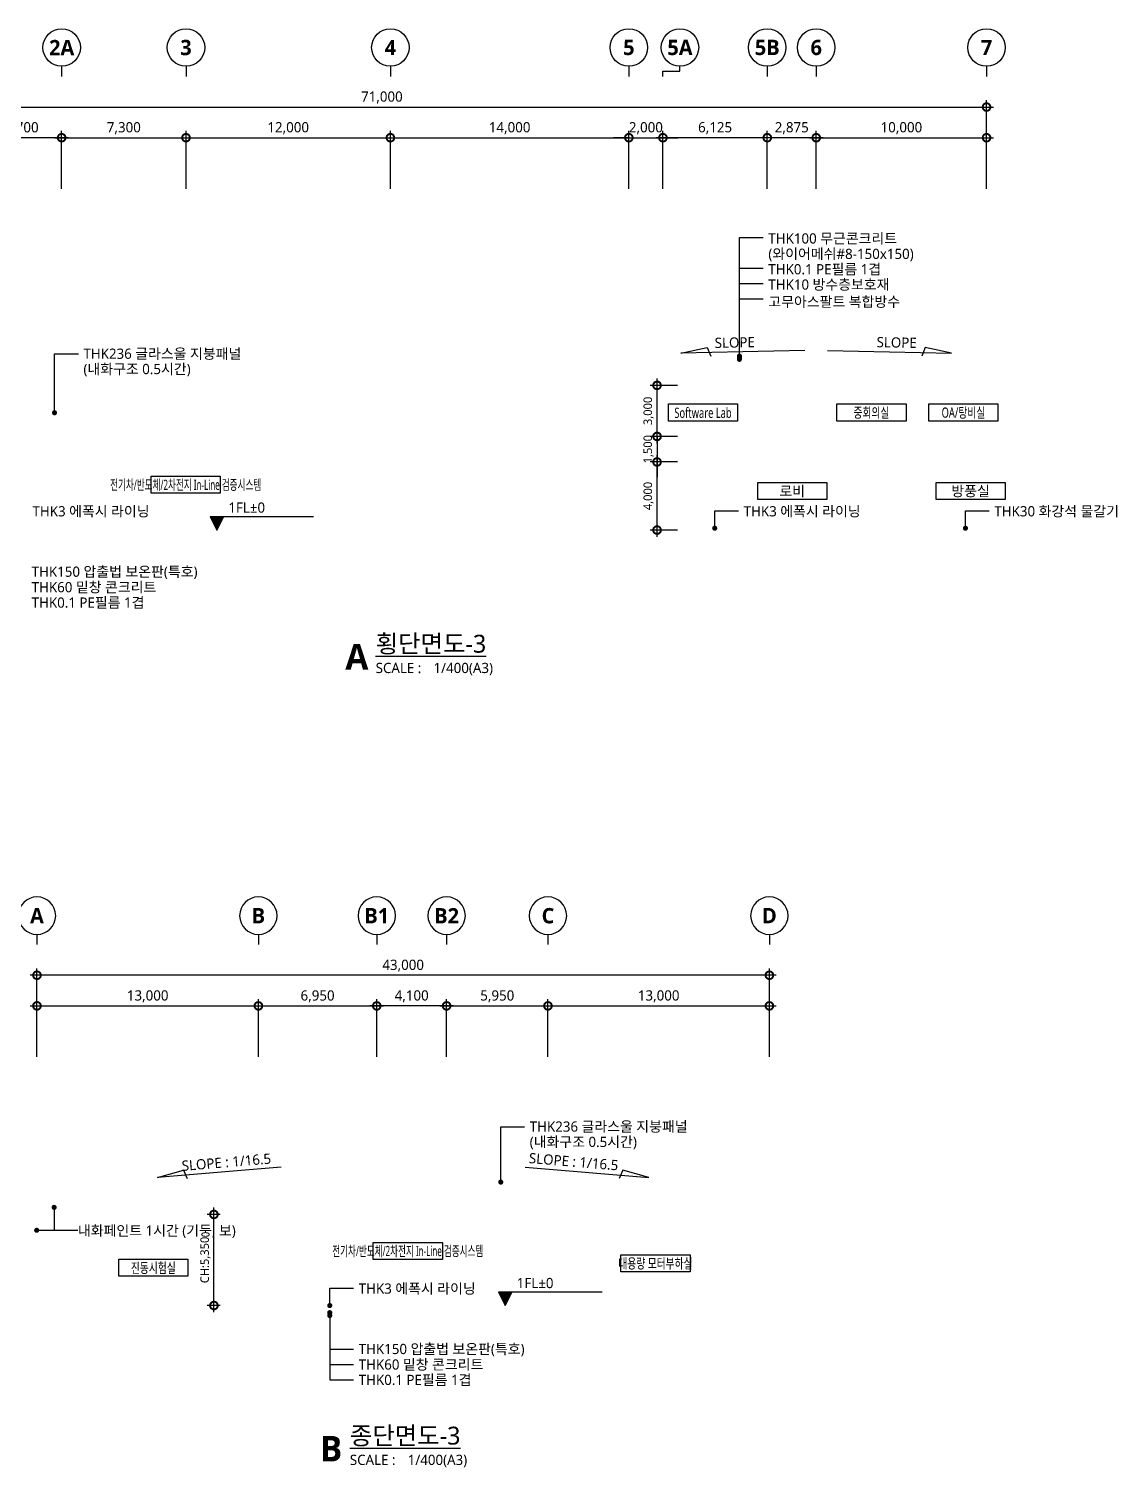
# Model space of a CAD drawing. Header units: millimetres. Extents: x 16690 to 499091, y 5875 to 101442.
# Drawn here: x 392420 to 456321, y 16945 to 101442 of the extents above; entities that cross this region are included whole.
import ezdxf
from ezdxf.enums import TextEntityAlignment as Align

# ---------------------------------------------------------------- set-up
doc = ezdxf.new("R2010")
doc.units = ezdxf.units.MM
doc.header["$LTSCALE"] = 200
doc.layers.get('DEFPOINTS').update_dxf_attribs({"color": 137})
for name, color, linetype in [('DIM', 7, 'Continuous'), ('DIM-INT', 7, 'Continuous'), ('SYM', 6, 'Continuous'), ('SYM-BUB', 3, 'Continuous'), ('SYM-LEAD', 6, 'Continuous'), ('SYM-LEVEL', 7, 'Continuous'), ('TEXT', 3, 'Continuous'), ('TEXT-NOTE', 6, 'Continuous')]:
    doc.layers.add(name, color=color, linetype=linetype)
doc.styles.add('$0$스타일1', font='malgun.ttf')
doc.styles.add('맑은고딕B', font='malgunbd.ttf')
doc.styles.add('스타일1', font='malgun.ttf')
doc.dimstyles.new('CJA', dxfattribs={"dimscale": 300, "dimtxt": 2.7, "dimasz": 1, "dimexe": 2, "dimexo": 3, "dimgap": 1, "dimtad": 1, "dimdec": 0, "dimzin": 1, "dimdsep": 46, "dimlunit": 6, "dimtxsty": '$0$스타일1', "dimblk": 'CJDOT', "dimcen": 0.09, "dimdle": 1, "dimclrd": 256, "dimclre": 256, "dimclrt": 3, "dimadec": 0, "dimazin": 0, "dimtfac": 1, "dimtdec": 0, "dimtix": 1, "dimtmove": 2, "dimatfit": 3, "dimldrblk": 'CJDOT', "dimfxl": 1, "dimtolj": 1, "dimtzin": 1, "dimarcsym": 0})
doc.dimstyles.new('DIM-QD 1', dxfattribs={"dimtxt": 3, "dimasz": 1.5, "dimexe": 1, "dimexo": 0, "dimgap": 1, "dimtad": 1, "dimdec": 3, "dimdsep": 46, "dimlunit": 6, "dimtxsty": '$0$스타일1', "dimblk1": 'ARCHTICK', "dimblk2": 'ARCHTICK', "dimsah": 1, "dimcen": 0, "dimclrd": 256, "dimclre": 256, "dimclrt": 3, "dimazin": 2, "dimtfac": 1, "dimtdec": 3, "dimtix": 1, "dimtmove": 2, "dimatfit": 3, "dimldrblk": 'ARCHTICK', "dimfxl": 1, "dimtolj": 1, "dimtzin": 0, "dimarcsym": 0})

# ---------------------------------------------------------------- blocks, each defined once
blk = doc.blocks.new('_DotSmall')
at = {"color": 0, "linetype": 'ByBlock', "const_width": 0.5}
blk.add_lwpolyline([(-0.0625, 0, 1), (0.0625, 0, 1)], format="xyb", close=True, dxfattribs=at)
blk = doc.blocks.new('*D59')
at = {"layer": 'DEFPOINTS', "color": 0, "transparency": 16777216}
for p in [(448650, 96842), (377650, 91442), (448650, 91442)]:
    blk.add_point(p, dxfattribs=at)
at = {"layer": 'DIM', "color": 7, "lineweight": -2, "transparency": 16777216}
for p, q in [((377650, 92042), (377650, 97242)), ((448650, 92042), (448650, 97242)), ((377250, 96842), (449050, 96842))]:
    blk.add_line(p, q, dxfattribs=at)
at = {"layer": 'DIM', "color": 7, "lineweight": -2, "transparency": 16777216, "xscale": 900, "yscale": 900, "zscale": 900, "rotation": 180}
blk.add_blockref('_DotSmall', (377650, 96842), dxfattribs=at)
at = {"layer": 'DIM', "color": 7, "lineweight": -2, "transparency": 16777216, "xscale": 900, "yscale": 900, "zscale": 900}
blk.add_blockref('_DotSmall', (448650, 96842), dxfattribs=at)
at = {"layer": 'DIM', "color": 3, "transparency": 16777216, "insert": (413150, 97404), "char_height": 600, "attachment_point": 5, "style": '스타일1'}
blk.add_mtext('\\A1;71,000', dxfattribs=at)
blk = doc.blocks.new('CJDOT')
blk.add_line((-2, 0), (2, 0))
at = {"const_width": 0.5}
blk.add_lwpolyline([(-0.25, 0, 1), (0.25, 0, 1)], format="xyb", close=True, dxfattribs=at)
blk = doc.blocks.new('*D61')
at = {"layer": 'DEFPOINTS', "color": 0, "transparency": 16777216}
for p in [(413650, 95042), (401650, 91442), (413650, 91442)]:
    blk.add_point(p, dxfattribs=at)
at = {"layer": 'DIM', "color": 7, "lineweight": -2, "transparency": 16777216}
for p, q in [((401250, 95042), (414050, 95042)), ((401650, 92042), (401650, 95442)), ((413650, 92042), (413650, 95442))]:
    blk.add_line(p, q, dxfattribs=at)
at = {"layer": 'DIM', "color": 7, "lineweight": -2, "transparency": 16777216, "xscale": 900, "yscale": 900, "zscale": 900, "rotation": 180}
blk.add_blockref('_DotSmall', (401650, 95042), dxfattribs=at)
at = {"layer": 'DIM', "color": 7, "lineweight": -2, "transparency": 16777216, "xscale": 900, "yscale": 900, "zscale": 900}
blk.add_blockref('_DotSmall', (413650, 95042), dxfattribs=at)
at = {"layer": 'DIM', "color": 3, "transparency": 16777216, "insert": (407650, 95604), "char_height": 600, "attachment_point": 5, "style": '스타일1'}
blk.add_mtext('\\A1;12,000', dxfattribs=at)
blk = doc.blocks.new('*D62')
at = {"layer": 'DEFPOINTS', "color": 0, "transparency": 16777216}
for p in [(448650, 95042), (438650, 91442), (448650, 91442)]:
    blk.add_point(p, dxfattribs=at)
at = {"layer": 'DIM', "color": 7, "lineweight": -2, "transparency": 16777216}
for p, q in [((438250, 95042), (449050, 95042)), ((438650, 92042), (438650, 95442)), ((448650, 92042), (448650, 95442))]:
    blk.add_line(p, q, dxfattribs=at)
at = {"layer": 'DIM', "color": 7, "lineweight": -2, "transparency": 16777216, "xscale": 900, "yscale": 900, "zscale": 900, "rotation": 180}
blk.add_blockref('_DotSmall', (438650, 95042), dxfattribs=at)
at = {"layer": 'DIM', "color": 7, "lineweight": -2, "transparency": 16777216, "xscale": 900, "yscale": 900, "zscale": 900}
blk.add_blockref('_DotSmall', (448650, 95042), dxfattribs=at)
at = {"layer": 'DIM', "color": 3, "transparency": 16777216, "insert": (443650, 95604), "char_height": 600, "attachment_point": 5, "style": '스타일1'}
blk.add_mtext('\\A1;10,000', dxfattribs=at)
blk = doc.blocks.new('*D63')
at = {"layer": 'DEFPOINTS', "color": 0, "transparency": 16777216}
for p in [(427650, 95042), (413650, 91442), (427650, 91442)]:
    blk.add_point(p, dxfattribs=at)
at = {"layer": 'DIM', "color": 7, "lineweight": -2, "transparency": 16777216}
for p, q in [((413250, 95042), (428050, 95042)), ((413650, 92042), (413650, 95442)), ((427650, 92042), (427650, 95442))]:
    blk.add_line(p, q, dxfattribs=at)
at = {"layer": 'DIM', "color": 7, "lineweight": -2, "transparency": 16777216, "xscale": 900, "yscale": 900, "zscale": 900, "rotation": 180}
blk.add_blockref('_DotSmall', (413650, 95042), dxfattribs=at)
at = {"layer": 'DIM', "color": 7, "lineweight": -2, "transparency": 16777216, "xscale": 900, "yscale": 900, "zscale": 900}
blk.add_blockref('_DotSmall', (427650, 95042), dxfattribs=at)
at = {"layer": 'DIM', "color": 3, "transparency": 16777216, "insert": (420650, 95604), "char_height": 600, "attachment_point": 5, "style": '스타일1'}
blk.add_mtext('\\A1;14,000', dxfattribs=at)
blk = doc.blocks.new('NEW_BUB')
at = {"layer": 'SYM-BUB', "color": 6}
blk.add_line((0, 3), (0, 0), dxfattribs=at)
blk.add_circle((0, 8.5), 5.5, dxfattribs=at)
at = {"layer": 'SYM-BUB', "color": 3, "style": '맑은고딕B'}
blk.add_attdef('X', text='', height=4.5, dxfattribs=at).set_placement((0, 8.5), align=Align.MIDDLE)
blk = doc.blocks.new('*D64')
at = {"layer": 'DEFPOINTS', "color": 0, "transparency": 16777216}
for p in [(429305, 75995), (431105, 75995), (431105, 71995)]:
    blk.add_point(p, dxfattribs=at)
at = {"layer": 'DIM-INT', "color": 7, "lineweight": -2, "transparency": 16777216}
for p, q in [((429305, 71595), (429305, 76395)), ((430505, 75995), (428905, 75995)), ((430505, 71995), (428905, 71995))]:
    blk.add_line(p, q, dxfattribs=at)
at = {"layer": 'DIM-INT', "color": 7, "lineweight": -2, "transparency": 16777216, "xscale": 900, "yscale": 900, "zscale": 900}
for p, rotation in [((429305, 75995), 90), ((429305, 71995), 270)]:
    blk.add_blockref('_DotSmall', p, dxfattribs=dict(at, rotation=rotation))
at = {"layer": 'DIM-INT', "color": 3, "transparency": 16777216, "insert": (428805, 73995), "char_height": 500, "attachment_point": 5, "rotation": 90, "style": '스타일1'}
blk.add_mtext('\\A1;4,000', dxfattribs=at)
blk = doc.blocks.new('room-1')
at = {"layer": 'TEXT-NOTE', "color": 6}
for p, q in [((0, 5), (20.29, 5)), ((0, 0), (0, 5)), ((20.29, 5), (20.29, 0)), ((20.29, 0), (0, 0))]:
    blk.add_line(p, q, dxfattribs=at)
at = {"layer": 'TEXT-NOTE', "color": 3, "style": '스타일1'}
blk.add_attdef('실명', text='', height=3, dxfattribs=at).set_placement((10.15, 2.59), align=Align.MIDDLE)
blk = doc.blocks.new('*D65')
at = {"layer": 'DEFPOINTS', "color": 0, "transparency": 16777216}
for p in [(431105, 77495), (429305, 75995), (431105, 75995)]:
    blk.add_point(p, dxfattribs=at)
at = {"layer": 'DIM-INT', "color": 7, "lineweight": -2, "transparency": 16777216}
for p, q in [((429305, 77495), (429305, 78395)), ((430505, 77495), (428905, 77495)), ((429305, 77495), (429305, 75995)), ((430505, 75995), (428905, 75995)), ((429305, 75995), (429305, 75095))]:
    blk.add_line(p, q, dxfattribs=at)
at = {"layer": 'DIM-INT', "color": 7, "lineweight": -2, "transparency": 16777216, "xscale": 900, "yscale": 900, "zscale": 900}
for p, rotation in [((429305, 77495), 270), ((429305, 75995), 90)]:
    blk.add_blockref('_DotSmall', p, dxfattribs=dict(at, rotation=rotation))
at = {"layer": 'DIM-INT', "color": 3, "transparency": 16777216, "insert": (428804, 76745), "char_height": 500, "attachment_point": 5, "rotation": 90, "style": '스타일1'}
blk.add_mtext('\\A1;1,500', dxfattribs=at)
blk = doc.blocks.new('*D66')
at = {"layer": 'DEFPOINTS', "color": 0, "transparency": 16777216}
for p in [(429305, 80495), (431105, 80495), (431105, 77495)]:
    blk.add_point(p, dxfattribs=at)
at = {"layer": 'DIM-INT', "color": 7, "lineweight": -2, "transparency": 16777216}
for p, q in [((430505, 80495), (428905, 80495)), ((429305, 77095), (429305, 80895)), ((430505, 77495), (428905, 77495))]:
    blk.add_line(p, q, dxfattribs=at)
at = {"layer": 'DIM-INT', "color": 7, "lineweight": -2, "transparency": 16777216, "xscale": 900, "yscale": 900, "zscale": 900}
for p, rotation in [((429305, 80495), 90), ((429305, 77495), 270)]:
    blk.add_blockref('_DotSmall', p, dxfattribs=dict(at, rotation=rotation))
at = {"layer": 'DIM-INT', "color": 3, "transparency": 16777216, "insert": (428805, 78995), "char_height": 500, "attachment_point": 5, "rotation": 90, "style": '스타일1'}
blk.add_mtext('\\A1;3,000', dxfattribs=at)
blk = doc.blocks.new('*D67')
at = {"layer": 'DEFPOINTS', "color": 0, "transparency": 16777216}
for p in [(392900, 45844), (392900, 40444), (435900, 40444)]:
    blk.add_point(p, dxfattribs=at)
at = {"layer": 'DIM', "color": 7, "lineweight": -2, "transparency": 16777216}
for p, q in [((436300, 45844), (392500, 45844)), ((392900, 41044), (392900, 46244)), ((435900, 41044), (435900, 46244))]:
    blk.add_line(p, q, dxfattribs=at)
at = {"layer": 'DIM', "color": 7, "lineweight": -2, "transparency": 16777216, "xscale": 900, "yscale": 900, "zscale": 900, "rotation": 180}
blk.add_blockref('_DotSmall', (392900, 45844), dxfattribs=at)
at = {"layer": 'DIM', "color": 7, "lineweight": -2, "transparency": 16777216, "xscale": 900, "yscale": 900, "zscale": 900}
blk.add_blockref('_DotSmall', (435900, 45844), dxfattribs=at)
at = {"layer": 'DIM', "color": 3, "transparency": 16777216, "insert": (414400, 46404), "char_height": 600, "attachment_point": 5, "style": '$0$스타일1'}
blk.add_mtext('\\A1;43,000', dxfattribs=at)
blk = doc.blocks.new('*D68')
at = {"layer": 'DEFPOINTS', "color": 0, "transparency": 16777216}
for p in [(405900, 44044), (392900, 40444), (405900, 40444)]:
    blk.add_point(p, dxfattribs=at)
at = {"layer": 'DIM', "color": 7, "lineweight": -2, "transparency": 16777216}
for p, q in [((392500, 44044), (406300, 44044)), ((392900, 41044), (392900, 44444)), ((405900, 41044), (405900, 44444))]:
    blk.add_line(p, q, dxfattribs=at)
at = {"layer": 'DIM', "color": 7, "lineweight": -2, "transparency": 16777216, "xscale": 900, "yscale": 900, "zscale": 900, "rotation": 180}
blk.add_blockref('_DotSmall', (392900, 44044), dxfattribs=at)
at = {"layer": 'DIM', "color": 7, "lineweight": -2, "transparency": 16777216, "xscale": 900, "yscale": 900, "zscale": 900}
blk.add_blockref('_DotSmall', (405900, 44044), dxfattribs=at)
at = {"layer": 'DIM', "color": 3, "transparency": 16777216, "insert": (399400, 44606), "char_height": 600, "attachment_point": 5, "style": '$0$스타일1'}
blk.add_mtext('\\A1;13,000', dxfattribs=at)
blk = doc.blocks.new('*D69')
at = {"layer": 'DEFPOINTS', "color": 0, "transparency": 16777216}
for p in [(412850, 44044), (405900, 40444), (412850, 40444)]:
    blk.add_point(p, dxfattribs=at)
at = {"layer": 'DIM', "color": 7, "lineweight": -2, "transparency": 16777216}
for p, q in [((405500, 44044), (413250, 44044)), ((405900, 41044), (405900, 44444)), ((412850, 41044), (412850, 44444))]:
    blk.add_line(p, q, dxfattribs=at)
at = {"layer": 'DIM', "color": 7, "lineweight": -2, "transparency": 16777216, "xscale": 900, "yscale": 900, "zscale": 900, "rotation": 180}
blk.add_blockref('_DotSmall', (405900, 44044), dxfattribs=at)
at = {"layer": 'DIM', "color": 7, "lineweight": -2, "transparency": 16777216, "xscale": 900, "yscale": 900, "zscale": 900}
blk.add_blockref('_DotSmall', (412850, 44044), dxfattribs=at)
at = {"layer": 'DIM', "color": 3, "transparency": 16777216, "insert": (409375, 44604), "char_height": 600, "attachment_point": 5, "style": '$0$스타일1'}
blk.add_mtext('\\A1;6,950', dxfattribs=at)
blk = doc.blocks.new('*D70')
at = {"layer": 'DEFPOINTS', "color": 0, "transparency": 16777216}
for p in [(435900, 44044), (422900, 40444), (435900, 40444)]:
    blk.add_point(p, dxfattribs=at)
at = {"layer": 'DIM', "color": 7, "lineweight": -2, "transparency": 16777216}
for p, q in [((422500, 44044), (436300, 44044)), ((422900, 41044), (422900, 44444)), ((435900, 41044), (435900, 44444))]:
    blk.add_line(p, q, dxfattribs=at)
at = {"layer": 'DIM', "color": 7, "lineweight": -2, "transparency": 16777216, "xscale": 900, "yscale": 900, "zscale": 900, "rotation": 180}
blk.add_blockref('_DotSmall', (422900, 44044), dxfattribs=at)
at = {"layer": 'DIM', "color": 7, "lineweight": -2, "transparency": 16777216, "xscale": 900, "yscale": 900, "zscale": 900}
blk.add_blockref('_DotSmall', (435900, 44044), dxfattribs=at)
at = {"layer": 'DIM', "color": 3, "transparency": 16777216, "insert": (429400, 44606), "char_height": 600, "attachment_point": 5, "style": '$0$스타일1'}
blk.add_mtext('\\A1;13,000', dxfattribs=at)
blk = doc.blocks.new('LEVEL2')
at = {"layer": 'SYM-LEVEL'}
blk.add_hatch(color=6, dxfattribs=at).paths.add_polyline_path([(2, 4), (-2, 4), (0, 0)])
at = {"layer": 'SYM-LEVEL', "color": 6}
for p, q in [((-2, 4), (6.35, 4)), ((-2, 4), (0, 0)), ((0, 0), (2, 4)), ((5.68, 4), (28.41, 4))]:
    blk.add_line(p, q, dxfattribs=at)
at = {"layer": 'SYM-LEVEL', "color": 3, "style": '스타일1'}
for tag, p in [('1층-바닥마감', (3.37, 5.11)), ('EL-+100', (3.37, 0.07))]:
    blk.add_attdef(tag, p, '', height=3, dxfattribs=at)
blk = doc.blocks.new('dwgtitle')
at = {"layer": 'SYM', "color": 3, "style": '스타일1'}
blk.add_text('SCALE :', height=4, dxfattribs=at).set_placement((12.25, -1.4))
for tag, p, height in [('%%UTITLE', (12.25, 6.59), 7), ('1/100', (34.89, -1.4), 4)]:
    blk.add_attdef(tag, p, '', height=height, dxfattribs=at)
at = {"layer": 'SYM', "color": 6, "style": '맑은고딕B'}
blk.add_attdef('A', text='', height=10, dxfattribs=at).set_placement((4.89, 5), align=Align.MIDDLE)
blk = doc.blocks.new('_ARCHTICK')
at = {"color": 0, "linetype": 'ByBlock', "const_width": 0.15}
blk.add_lwpolyline([(-0.5, -0.5), (0.5, 0.5)], dxfattribs=at)
blk = doc.blocks.new('SLOPE22')
at = {"layer": 'SYM-LEVEL', "color": 6}
blk.add_lwpolyline([(-36.41, 0), (0, 0), (-7.75, 1.5), (-8.7, -1)], dxfattribs=at)
at = {"layer": 'SYM-LEVEL', "color": 3, "style": '스타일1'}
blk.add_attdef('SLOPE:1/100', text='', height=3, dxfattribs=at).set_placement((-9.25, 1.33), align=Align.RIGHT)
blk = doc.blocks.new('*D114')
at = {"layer": 'DEFPOINTS', "color": 0, "transparency": 16777216}
for p in [(403288, 31794), (404260, 31794), (404260, 26444)]:
    blk.add_point(p, dxfattribs=at)
at = {"layer": 'DIM-INT', "color": 7, "lineweight": -2, "transparency": 16777216}
for p, q in [((403288, 26044), (403288, 32194)), ((403660, 31794), (402888, 31794)), ((403660, 26444), (402888, 26444))]:
    blk.add_line(p, q, dxfattribs=at)
at = {"layer": 'DIM-INT', "color": 7, "lineweight": -2, "transparency": 16777216, "xscale": 900, "yscale": 900, "zscale": 900}
for p, rotation in [((403288, 31794), 90), ((403288, 26444), 270)]:
    blk.add_blockref('_DotSmall', p, dxfattribs=dict(at, rotation=rotation))
at = {"layer": 'DIM-INT', "color": 3, "transparency": 16777216, "insert": (402788, 29119), "char_height": 500, "attachment_point": 5, "rotation": 90, "style": '스타일1'}
blk.add_mtext('\\A1;CH:5,350', dxfattribs=at)
blk = doc.blocks.new('*D124')
at = {"layer": 'DEFPOINTS', "color": 0, "transparency": 16777216}
for p in [(401650, 95042), (394350, 91442), (401650, 91442)]:
    blk.add_point(p, dxfattribs=at)
at = {"layer": 'DIM', "color": 7, "lineweight": -2, "transparency": 16777216}
for p, q in [((393950, 95042), (402050, 95042)), ((394350, 92042), (394350, 95442)), ((401650, 92042), (401650, 95442))]:
    blk.add_line(p, q, dxfattribs=at)
at = {"layer": 'DIM', "color": 7, "lineweight": -2, "transparency": 16777216, "xscale": 900, "yscale": 900, "zscale": 900, "rotation": 180}
blk.add_blockref('_DotSmall', (394350, 95042), dxfattribs=at)
at = {"layer": 'DIM', "color": 7, "lineweight": -2, "transparency": 16777216, "xscale": 900, "yscale": 900, "zscale": 900}
blk.add_blockref('_DotSmall', (401650, 95042), dxfattribs=at)
at = {"layer": 'DIM', "color": 3, "transparency": 16777216, "insert": (398000, 95602), "char_height": 600, "attachment_point": 5, "style": '스타일1'}
blk.add_mtext('\\A1;7,300', dxfattribs=at)
blk = doc.blocks.new('*D120')
at = {"layer": 'DEFPOINTS', "color": 0, "transparency": 16777216}
for p in [(429650, 95042), (427650, 91442), (429650, 91442)]:
    blk.add_point(p, dxfattribs=at)
at = {"layer": 'DIM', "color": 7, "lineweight": -2, "transparency": 16777216}
for p, q in [((427650, 95042), (426750, 95042)), ((427650, 92042), (427650, 95442)), ((427650, 95042), (429650, 95042)), ((429650, 92042), (429650, 95442)), ((429650, 95042), (430550, 95042))]:
    blk.add_line(p, q, dxfattribs=at)
at = {"layer": 'DIM', "color": 7, "lineweight": -2, "transparency": 16777216, "xscale": 900, "yscale": 900, "zscale": 900}
blk.add_blockref('_DotSmall', (427650, 95042), dxfattribs=at)
at = {"layer": 'DIM', "color": 7, "lineweight": -2, "transparency": 16777216, "xscale": 900, "yscale": 900, "zscale": 900, "rotation": 180}
blk.add_blockref('_DotSmall', (429650, 95042), dxfattribs=at)
at = {"layer": 'DIM', "color": 3, "transparency": 16777216, "insert": (428650, 95602), "char_height": 600, "attachment_point": 5, "style": '스타일1'}
blk.add_mtext('\\A1;2,000', dxfattribs=at)
blk = doc.blocks.new('*D121')
at = {"layer": 'DEFPOINTS', "color": 0, "transparency": 16777216}
for p in [(429650, 95042), (429650, 91442), (435775, 91442)]:
    blk.add_point(p, dxfattribs=at)
at = {"layer": 'DIM', "color": 7, "lineweight": -2, "transparency": 16777216}
for p, q in [((436175, 95042), (429250, 95042)), ((429650, 92042), (429650, 95442)), ((435775, 92042), (435775, 95442))]:
    blk.add_line(p, q, dxfattribs=at)
at = {"layer": 'DIM', "color": 7, "lineweight": -2, "transparency": 16777216, "xscale": 900, "yscale": 900, "zscale": 900, "rotation": 180}
blk.add_blockref('_DotSmall', (429650, 95042), dxfattribs=at)
at = {"layer": 'DIM', "color": 7, "lineweight": -2, "transparency": 16777216, "xscale": 900, "yscale": 900, "zscale": 900}
blk.add_blockref('_DotSmall', (435775, 95042), dxfattribs=at)
at = {"layer": 'DIM', "color": 3, "transparency": 16777216, "insert": (432713, 95604), "char_height": 600, "attachment_point": 5, "style": '스타일1'}
blk.add_mtext('\\A1;6,125', dxfattribs=at)
blk = doc.blocks.new('*D122')
at = {"layer": 'DEFPOINTS', "color": 0, "transparency": 16777216}
for p in [(435775, 95042), (435775, 91442), (438650, 91442)]:
    blk.add_point(p, dxfattribs=at)
at = {"layer": 'DIM', "color": 7, "lineweight": -2, "transparency": 16777216}
for p, q in [((439050, 95042), (435375, 95042)), ((435775, 92042), (435775, 95442)), ((438650, 92042), (438650, 95442))]:
    blk.add_line(p, q, dxfattribs=at)
at = {"layer": 'DIM', "color": 7, "lineweight": -2, "transparency": 16777216, "xscale": 900, "yscale": 900, "zscale": 900, "rotation": 180}
blk.add_blockref('_DotSmall', (435775, 95042), dxfattribs=at)
at = {"layer": 'DIM', "color": 7, "lineweight": -2, "transparency": 16777216, "xscale": 900, "yscale": 900, "zscale": 900}
blk.add_blockref('_DotSmall', (438650, 95042), dxfattribs=at)
at = {"layer": 'DIM', "color": 3, "transparency": 16777216, "insert": (437213, 95602), "char_height": 600, "attachment_point": 5, "style": '스타일1'}
blk.add_mtext('\\A1;2,875', dxfattribs=at)
blk = doc.blocks.new('*D123')
at = {"layer": 'DEFPOINTS', "color": 0, "transparency": 16777216}
for p in [(389650, 95042), (389650, 91442), (394350, 91442)]:
    blk.add_point(p, dxfattribs=at)
at = {"layer": 'DIM', "color": 7, "lineweight": -2, "transparency": 16777216}
for p, q in [((394750, 95042), (389250, 95042)), ((389650, 92042), (389650, 95442)), ((394350, 92042), (394350, 95442))]:
    blk.add_line(p, q, dxfattribs=at)
at = {"layer": 'DIM', "color": 7, "lineweight": -2, "transparency": 16777216, "xscale": 900, "yscale": 900, "zscale": 900, "rotation": 180}
blk.add_blockref('_DotSmall', (389650, 95042), dxfattribs=at)
at = {"layer": 'DIM', "color": 7, "lineweight": -2, "transparency": 16777216, "xscale": 900, "yscale": 900, "zscale": 900}
blk.add_blockref('_DotSmall', (394350, 95042), dxfattribs=at)
at = {"layer": 'DIM', "color": 3, "transparency": 16777216, "insert": (392000, 95602), "char_height": 600, "attachment_point": 5, "style": '스타일1'}
blk.add_mtext('\\A1;4,700', dxfattribs=at)
blk = doc.blocks.new('*D130')
at = {"layer": 'DEFPOINTS', "color": 0, "transparency": 16777216}
for p in [(412850, 44044), (412850, 40444), (416950, 40444)]:
    blk.add_point(p, dxfattribs=at)
at = {"layer": 'DIM', "color": 7, "lineweight": -2, "transparency": 16777216}
for p, q in [((417350, 44044), (412450, 44044)), ((412850, 41044), (412850, 44444)), ((416950, 41044), (416950, 44444))]:
    blk.add_line(p, q, dxfattribs=at)
at = {"layer": 'DIM', "color": 7, "lineweight": -2, "transparency": 16777216, "xscale": 900, "yscale": 900, "zscale": 900, "rotation": 180}
blk.add_blockref('_DotSmall', (412850, 44044), dxfattribs=at)
at = {"layer": 'DIM', "color": 7, "lineweight": -2, "transparency": 16777216, "xscale": 900, "yscale": 900, "zscale": 900}
blk.add_blockref('_DotSmall', (416950, 44044), dxfattribs=at)
at = {"layer": 'DIM', "color": 3, "transparency": 16777216, "insert": (414900, 44606), "char_height": 600, "attachment_point": 5, "style": '$0$스타일1'}
blk.add_mtext('\\A1;4,100', dxfattribs=at)
blk = doc.blocks.new('*D131')
at = {"layer": 'DEFPOINTS', "color": 0, "transparency": 16777216}
for p in [(422900, 44044), (416950, 40444), (422900, 40444)]:
    blk.add_point(p, dxfattribs=at)
at = {"layer": 'DIM', "color": 7, "lineweight": -2, "transparency": 16777216}
for p, q in [((416550, 44044), (423300, 44044)), ((416950, 41044), (416950, 44444)), ((422900, 41044), (422900, 44444))]:
    blk.add_line(p, q, dxfattribs=at)
at = {"layer": 'DIM', "color": 7, "lineweight": -2, "transparency": 16777216, "xscale": 900, "yscale": 900, "zscale": 900, "rotation": 180}
blk.add_blockref('_DotSmall', (416950, 44044), dxfattribs=at)
at = {"layer": 'DIM', "color": 7, "lineweight": -2, "transparency": 16777216, "xscale": 900, "yscale": 900, "zscale": 900}
blk.add_blockref('_DotSmall', (422900, 44044), dxfattribs=at)
at = {"layer": 'DIM', "color": 3, "transparency": 16777216, "insert": (419925, 44604), "char_height": 600, "attachment_point": 5, "style": '$0$스타일1'}
blk.add_mtext('\\A1;5,950', dxfattribs=at)

msp = doc.modelspace()

# ---------------------------------------------------------------- linework, layer by layer
at = {"layer": 'SYM-BUB', "color": 6}
msp.add_lwpolyline([(429650, 98641.6), (429650, 98941.6), (430650, 98941.6), (430650, 99241.6)], dxfattribs=at)
msp.add_circle((430650, 100341.6), 1100, dxfattribs=at)

# ---------------------------------------------------------------- block references
at = {"layer": 'SYM', "xscale": 150, "yscale": 150, "zscale": 150}
for p, values in [((410947.4, 63805.3), {'%%UTITLE': '%%u횡단면도-3', '1/100': '1/400(A3)', 'A': 'A'}), ((409431.7, 17287), {'%%UTITLE': '%%u종단면도-3', '1/100': '1/400(A3)', 'A': 'B'})]:
    msp.add_blockref('dwgtitle', p, dxfattribs=at).add_auto_attribs(values)
at = {"layer": 'SYM-BUB', "xscale": 200.0000000000001, "yscale": 200.0000000000001, "zscale": 200.0000000000001}
for p, values in [((394350, 98641.6), {'X': '2A'}), ((401650, 98641.6), {'X': '3'}), ((413650, 98641.6), {'X': '4'}), ((427650, 98641.6), {'X': '5'}), ((435775, 98641.6), {'X': '5B'}), ((438650, 98641.6), {'X': '6'}), ((448650, 98641.6), {'X': '7'})]:
    msp.add_blockref('NEW_BUB', p, dxfattribs=at).add_auto_attribs(values)
at = {"layer": 'SYM-BUB'}
ref = msp.add_blockref('NEW_BUB', (392900, 47643.6), dxfattribs=dict(at, xscale=-200.0000000000001, yscale=200.0000000000001, zscale=200.0000000000001))
ref.add_attrib('X', 'A', dxfattribs={"color": 3, "height": 900, "style": '맑은고딕B'}).set_placement((392900, 49343.6), align=Align.MIDDLE)
ref = msp.add_blockref('NEW_BUB', (405900, 47643.6), dxfattribs=dict(at, xscale=-200.0000000000001, yscale=200.0000000000001, zscale=200.0000000000001))
ref.add_attrib('X', 'B', dxfattribs={"color": 3, "height": 900, "style": '맑은고딕B'}).set_placement((405900, 49343.6), align=Align.MIDDLE)
ref = msp.add_blockref('NEW_BUB', (412850, 47643.6), dxfattribs=dict(at, xscale=-200.0000000000001, yscale=200.0000000000001, zscale=200.0000000000001))
ref.add_attrib('X', 'B1', dxfattribs={"color": 3, "height": 900, "style": '맑은고딕B'}).set_placement((412850, 49343.6), align=Align.MIDDLE)
ref = msp.add_blockref('NEW_BUB', (416950, 47643.6), dxfattribs=dict(at, xscale=-200.0000000000001, yscale=200.0000000000001, zscale=200.0000000000001))
ref.add_attrib('X', 'B2', dxfattribs={"color": 3, "height": 900, "style": '맑은고딕B'}).set_placement((416950, 49343.6), align=Align.MIDDLE)
ref = msp.add_blockref('NEW_BUB', (422900, 47643.6), dxfattribs=dict(at, xscale=-200.0000000000001, yscale=200.0000000000001, zscale=200.0000000000001))
ref.add_attrib('X', 'C', dxfattribs={"color": 3, "height": 900, "style": '맑은고딕B'}).set_placement((422900, 49343.6), align=Align.MIDDLE)
ref = msp.add_blockref('NEW_BUB', (435900, 47643.6), dxfattribs=dict(at, xscale=-200.0000000000001, yscale=200.0000000000001, zscale=200.0000000000001))
ref.add_attrib('X', 'D', dxfattribs={"color": 3, "height": 900, "style": '맑은고딕B'}).set_placement((435900, 49343.6), align=Align.MIDDLE)
at = {"layer": 'SYM-LEVEL'}
ref = msp.add_blockref('SLOPE22', (430709.4, 82381.2), dxfattribs=dict(at, xscale=-200.0000000001909, yscale=200.0000000001909, zscale=200.0000000001909, rotation=1.209868285653704))
ref.add_attrib('SLOPE:1/100', 'SLOPE ', dxfattribs={"color": 3, "height": 600, "rotation": 1.209868, "style": '스타일1'}).set_placement((435254.4, 82742.3), align=Align.RIGHT)
at = {"layer": 'SYM-LEVEL', "xscale": 200.0000000001909, "yscale": 200.0000000001909, "zscale": 200.0000000001909}
for p, rotation, values in [((446590.6, 82381.2), 358.7901317143464, {'SLOPE:1/100': 'SLOPE '}), ((428825.4, 33960.4), 355.236358309307, {'SLOPE:1/100': 'SLOPE : 1/16.5'})]:
    msp.add_blockref('SLOPE22', p, dxfattribs=dict(at, rotation=rotation)).add_auto_attribs(values)
at = {"layer": 'SYM-LEVEL'}
ref = msp.add_blockref('LEVEL2', (403462, 71994.9), dxfattribs=dict(at, xscale=200.000000000167, yscale=200.000000000167, zscale=200.000000000167))
ref.add_attrib('1층-바닥마감', '1FL±0', (404136.3, 73016), dxfattribs={"color": 3, "height": 600, "style": '스타일1'})
ref = msp.add_blockref('SLOPE22', (399974.6, 33960.4), dxfattribs=dict(at, xscale=-200.0000000001909, yscale=200.0000000001909, zscale=200.0000000001909, rotation=4.76364169069293))
ref.add_attrib('SLOPE:1/100', 'SLOPE : 1/16.5', dxfattribs={"color": 3, "height": 600, "rotation": 4.763642, "style": '스타일1'}).set_placement((406667, 34784), align=Align.RIGHT)
ref = msp.add_blockref('LEVEL2', (420394.5, 26443.6), dxfattribs=dict(at, xscale=200.000000000167, yscale=200.000000000167, zscale=200.000000000167))
ref.add_attrib('1층-바닥마감', '1FL±0', (421068.7, 27464.7), dxfattribs={"color": 3, "height": 600, "style": '스타일1'})
at = {"layer": 'TEXT-NOTE'}
ref = msp.add_blockref('room-1', (429972.7, 78400.6), dxfattribs=dict(at, xscale=200.000000000167, yscale=200.000000000167, zscale=200.000000000167))
ref.add_attrib('실명', 'Software Lab', dxfattribs={"color": 3, "height": 600, "style": '스타일1', "width": 0.7}).set_placement((432002.2, 78900.6), align=Align.MIDDLE)
ref = msp.add_blockref('room-1', (439862.7, 78400.6), dxfattribs=dict(at, xscale=200.000000000167, yscale=200.000000000167, zscale=200.000000000167))
ref.add_attrib('실명', '중회의실', dxfattribs={"color": 3, "height": 600, "style": '스타일1', "width": 0.7}).set_placement((441892.2, 78900.6), align=Align.MIDDLE)
ref = msp.add_blockref('room-1', (445262.7, 78400.6), dxfattribs=dict(at, xscale=200.000000000167, yscale=200.000000000167, zscale=200.000000000167))
ref.add_attrib('실명', 'OA/탕비실', dxfattribs={"color": 3, "height": 600, "style": '스타일1', "width": 0.7}).set_placement((447292.2, 78900.6), align=Align.MIDDLE)
ref = msp.add_blockref('room-1', (399602.4, 74160.6), dxfattribs=dict(at, xscale=200.000000000167, yscale=200.000000000167, zscale=200.000000000167))
ref.add_attrib('실명', '전기차/반도체/2차전지 In-Line 검증시스템', dxfattribs={"color": 3, "height": 600, "style": '스타일1', "width": 0.6}).set_placement((401631.8, 74660.6), align=Align.MIDDLE)
ref = msp.add_blockref('room-1', (435212.7, 73790.6), dxfattribs=dict(at, xscale=200.000000000167, yscale=200.000000000167, zscale=200.000000000167))
ref.add_attrib('실명', '로비', dxfattribs={"color": 3, "height": 600, "style": '스타일1'}).set_placement((437242.2, 74290.6), align=Align.MIDDLE)
ref = msp.add_blockref('room-1', (445682.7, 73790.6), dxfattribs=dict(at, xscale=200.000000000167, yscale=200.000000000167, zscale=200.000000000167))
ref.add_attrib('실명', '방풍실', dxfattribs={"color": 3, "height": 600, "style": '스타일1'}).set_placement((447712.2, 74290.6), align=Align.MIDDLE)
ref = msp.add_blockref('room-1', (412642.7, 29152.3), dxfattribs=dict(at, xscale=200.000000000167, yscale=200.000000000167, zscale=200.000000000167))
ref.add_attrib('실명', '전기차/반도체/2차전지 In-Line 검증시스템', dxfattribs={"color": 3, "height": 600, "style": '스타일1', "width": 0.6}).set_placement((414672.2, 29652.3), align=Align.MIDDLE)
ref = msp.add_blockref('room-1', (397702.7, 28162.3), dxfattribs=dict(at, xscale=200.000000000167, yscale=200.000000000167, zscale=200.000000000167))
ref.add_attrib('실명', '진동시험실', dxfattribs={"color": 3, "height": 600, "style": '스타일1', "width": 0.7}).set_placement((399732.2, 28662.3), align=Align.MIDDLE)
ref = msp.add_blockref('room-1', (427182.7, 28422.3), dxfattribs=dict(at, xscale=200.000000000167, yscale=200.000000000167, zscale=200.000000000167))
ref.add_attrib('실명', '대용량 모터부하실', dxfattribs={"color": 3, "height": 600, "style": '스타일1', "width": 0.7}).set_placement((429212.2, 28922.3), align=Align.MIDDLE)

# ---------------------------------------------------------------- texts
at = {"layer": 'SYM-BUB', "color": 3, "style": '맑은고딕B'}
msp.add_attdef('5A', text='X', height=900, dxfattribs=at).set_placement((430650, 100341.6), align=Align.MIDDLE)
at = {"layer": 'TEXT', "color": 3, "style": '스타일1'}
for s, p in [('THK100 무근콘크리트', (435840, 88826.5)), ('(와이어메쉬#8-150x150)', (435840, 87919.2)), ('THK0.1 PE필름 1겹 ', (435840, 87015.9)), ('THK10 방수층보호재', (435840, 86115.9)), ('고무아스팔트 복합방수 ', (435840, 85108.3)), ('THK236 글라스울 지붕패널', (395629.6, 82055.2)), ('(내화구조 0.5시간)', (395629.6, 81155.2)), ('THK3 에폭시 라이닝', (392640, 72798.3)), ('THK3 에폭시 라이닝', (434390, 72798.3)), ('THK30 화강석 물갈기', (449110, 72798.3)), ('THK150 압출법 보온판(특호) ', (392590, 69251.2)), ('THK60 밑창 콘크리트 ', (392590, 68339.2)), ('THK0.1 PE필름 1겹 ', (392590, 67435.9)), ('THK236 글라스울 지붕패널', (421829.6, 36655.2)), ('(내화구조 0.5시간)', (421829.6, 35755.2)), ('내화페인트 1시간 (기둥, 보)', (395307.6, 30545.4)), ('THK3 에폭시 라이닝 ', (411790, 27138.3)), ('THK150 압출법 보온판(특호) ', (411790, 23591.2)), ('THK60 밑창 콘크리트 ', (411790, 22679.2)), ('THK0.1 PE필름 1겹 ', (411790, 21775.9))]:
    msp.add_text(s, height=600, dxfattribs=at).set_placement(p)

# ---------------------------------------------------------------- dimensions: what is measured, and where the dimension line sits
at = {"layer": 'DIM'}
for base, p1, p2, angle, override, picture, middle in [((448650, 96841.6), (377650, 91441.6), (448650, 91441.6), 180, {"dimscale": 200, "dimtxt": 3, "dimasz": 4.5, "dimtxsty": '스타일1', "dimblk1": 'DotSmall', "dimblk2": 'DotSmall', "dimsah": 1, "dimdle": 2, "dimclrd": 7, "dimclre": 7}, '*D59', (413150, 97403.6)), ((389650, 95041.6), (394350, 91441.6), (389650, 91441.6), 180, {"dimscale": 200, "dimtxt": 3, "dimasz": 4.5, "dimtxsty": '스타일1', "dimblk1": 'DotSmall', "dimblk2": 'DotSmall', "dimsah": 1, "dimdle": 2, "dimclrd": 7, "dimclre": 7}, '*D123', (392000, 95601.9)), ((413650, 95041.6), (401650, 91441.6), (413650, 91441.6), 180, {"dimscale": 200, "dimtxt": 3, "dimasz": 4.5, "dimtxsty": '스타일1', "dimblk1": 'DotSmall', "dimblk2": 'DotSmall', "dimsah": 1, "dimdle": 2, "dimclrd": 7, "dimclre": 7}, '*D61', (407650, 95603.6)), ((429650, 95041.6), (435775, 91441.6), (429650, 91441.6), 180, {"dimscale": 200, "dimtxt": 3, "dimasz": 4.5, "dimtxsty": '스타일1', "dimblk1": 'DotSmall', "dimblk2": 'DotSmall', "dimsah": 1, "dimdle": 2, "dimclrd": 7, "dimclre": 7}, '*D121', (432712.5, 95603.6)), ((435775, 95041.6), (438650, 91441.6), (435775, 91441.6), 180, {"dimscale": 200, "dimtxt": 3, "dimasz": 4.5, "dimtxsty": '스타일1', "dimblk1": 'DotSmall', "dimblk2": 'DotSmall', "dimsah": 1, "dimdle": 2, "dimclrd": 7, "dimclre": 7}, '*D122', (437212.5, 95601.9)), ((392900, 45843.6), (435900, 40443.6), (392900, 40443.6), 0, {"dimscale": 200, "dimtxt": 3, "dimasz": 4.5, "dimblk1": 'DotSmall', "dimblk2": 'DotSmall', "dimsah": 1, "dimdle": 2, "dimclrd": 7, "dimclre": 7}, '*D67', (414400, 46404)), ((405900, 44043.6), (392900, 40443.6), (405900, 40443.6), 180, {"dimscale": 200, "dimtxt": 3, "dimasz": 4.5, "dimblk1": 'DotSmall', "dimblk2": 'DotSmall', "dimsah": 1, "dimdle": 2, "dimclrd": 7, "dimclre": 7}, '*D68', (399400, 44605.6)), ((412850, 44043.6), (405900, 40443.6), (412850, 40443.6), 0, {"dimscale": 200, "dimtxt": 3, "dimasz": 4.5, "dimblk1": 'DotSmall', "dimblk2": 'DotSmall', "dimsah": 1, "dimdle": 2, "dimclrd": 7, "dimclre": 7}, '*D69', (409375, 44604)), ((412850, 44043.6), (416950, 40443.6), (412850, 40443.6), 180, {"dimscale": 200, "dimtxt": 3, "dimasz": 4.5, "dimblk1": 'DotSmall', "dimblk2": 'DotSmall', "dimsah": 1, "dimdle": 2, "dimclrd": 7, "dimclre": 7}, '*D130', (414900, 44605.6)), ((422900, 44043.6), (416950, 40443.6), (422900, 40443.6), 0, {"dimscale": 200, "dimtxt": 3, "dimasz": 4.5, "dimblk1": 'DotSmall', "dimblk2": 'DotSmall', "dimsah": 1, "dimdle": 2, "dimclrd": 7, "dimclre": 7}, '*D131', (419925, 44604)), ((435900, 44043.6), (422900, 40443.6), (435900, 40443.6), 0, {"dimscale": 200, "dimtxt": 3, "dimasz": 4.5, "dimblk1": 'DotSmall', "dimblk2": 'DotSmall', "dimsah": 1, "dimdle": 2, "dimclrd": 7, "dimclre": 7}, '*D70', (429400, 44605.6))]:
    dim = msp.add_linear_dim(base=base, p1=p1, p2=p2, angle=angle, dimstyle='CJA', override=override, dxfattribs=at)
    dim.commit()
    dim.dimension.update_dxf_attribs({"geometry": picture, "text_midpoint": middle})
for base, p1, p2, picture, middle in [((401650, 95041.6), (394350, 91441.6), (401650, 91441.6), '*D124', (398000, 95601.9)), ((427650, 95041.6), (413650, 91441.6), (427650, 91441.6), '*D63', (420650, 95603.6)), ((429650, 95041.6), (427650, 91441.6), (429650, 91441.6), '*D120', (428650, 95601.9)), ((448650, 95041.6), (438650, 91441.6), (448650, 91441.6), '*D62', (443650, 95603.6))]:
    dim = msp.add_linear_dim(base=base, p1=p1, p2=p2, dimstyle='CJA', override={"dimscale": 200, "dimtxt": 3, "dimasz": 4.5, "dimtxsty": '스타일1', "dimblk1": 'DotSmall', "dimblk2": 'DotSmall', "dimsah": 1, "dimdle": 2, "dimclrd": 7, "dimclre": 7}, dxfattribs=at)
    dim.commit()
    dim.dimension.update_dxf_attribs({"geometry": picture, "text_midpoint": middle})
at = {"layer": 'DIM-INT'}
for base, p1, p2, angle, picture, middle in [((429305.5, 80494.9), (431105.5, 77494.9), (431105.5, 80494.9), 270, '*D66', (428805.2, 78994.9)), ((429305.5, 75994.9), (431105.5, 77494.9), (431105.5, 75994.9), 90, '*D65', (428803.8, 76744.9)), ((429305.5, 75994.9), (431105.5, 71994.9), (431105.5, 75994.9), 270, '*D64', (428805.2, 73994.9))]:
    dim = msp.add_linear_dim(base=base, p1=p1, p2=p2, angle=angle, dimstyle='CJA', override={"dimscale": 200, "dimtxt": 2.5, "dimasz": 4.5, "dimlunit": 6, "dimtxsty": '스타일1', "dimblk1": 'DotSmall', "dimblk2": 'DotSmall', "dimsah": 1, "dimdle": 2, "dimclrd": 7, "dimclre": 7}, dxfattribs=at)
    dim.commit()
    dim.dimension.update_dxf_attribs({"geometry": picture, "text_midpoint": middle})
dim = msp.add_linear_dim(base=(403288.2, 31793.6), p1=(404260, 26443.6), p2=(404260, 31793.6), angle=270, text='CH:<>', dimstyle='CJA', override={"dimscale": 200, "dimtxt": 2.5, "dimasz": 4.5, "dimlunit": 6, "dimtxsty": '스타일1', "dimblk1": 'DotSmall', "dimblk2": 'DotSmall', "dimsah": 1, "dimdle": 2, "dimclrd": 7, "dimclre": 7}, dxfattribs=at)
dim.commit()
dim.dimension.update_dxf_attribs({"geometry": '*D114', "text_midpoint": (402788, 29118.6)})

# ---------------------------------------------------------------- leaders
at = {"layer": 'SYM-LEAD'}
for points in [[(434140, 82213.6), (434140, 89179.6), (435540, 89179.6)], [(434140, 82183.6), (434140, 87379.6), (435540, 87379.6)], [(434140, 82023.6), (434140, 86479.6), (435540, 86479.6)], [(434140, 82123.6), (434140, 85579.6), (435540, 85579.6)], [(393929.6, 78885.7), (393929.6, 82341.6), (395329.6, 82341.6)], [(432690, 72103.6), (432690, 73119.6), (434090, 73119.6)], [(447410, 72103.6), (447410, 73119.6), (448810, 73119.6)], [(420129.6, 33695.7), (420129.6, 36941.6), (421529.6, 36941.6)], [(393907.6, 32209.6), (393907.6, 30863.6), (395307.6, 30863.6)], [(392885, 30863.6), (393907.6, 30863.6), (395307.6, 30863.6)], [(410090, 26443.6), (410090, 27459.6), (411490, 27459.6)], [(410090, 26023.6), (410090, 23877.7), (411490, 23877.7)], [(410090, 25863.6), (410090, 22977.7), (411490, 22977.7)], [(410090, 25853.6), (410090, 22077.7), (411490, 22077.7)]]:
    msp.add_leader(points, dimstyle='DIM-QD 1', override={"dimscale": 200, "dimasz": 1.5, "dimtad": 0, "dimclrd": 6, "dimldrblk": 'DOT'}, dxfattribs=at)

doc.saveas('drawing.dxf')
